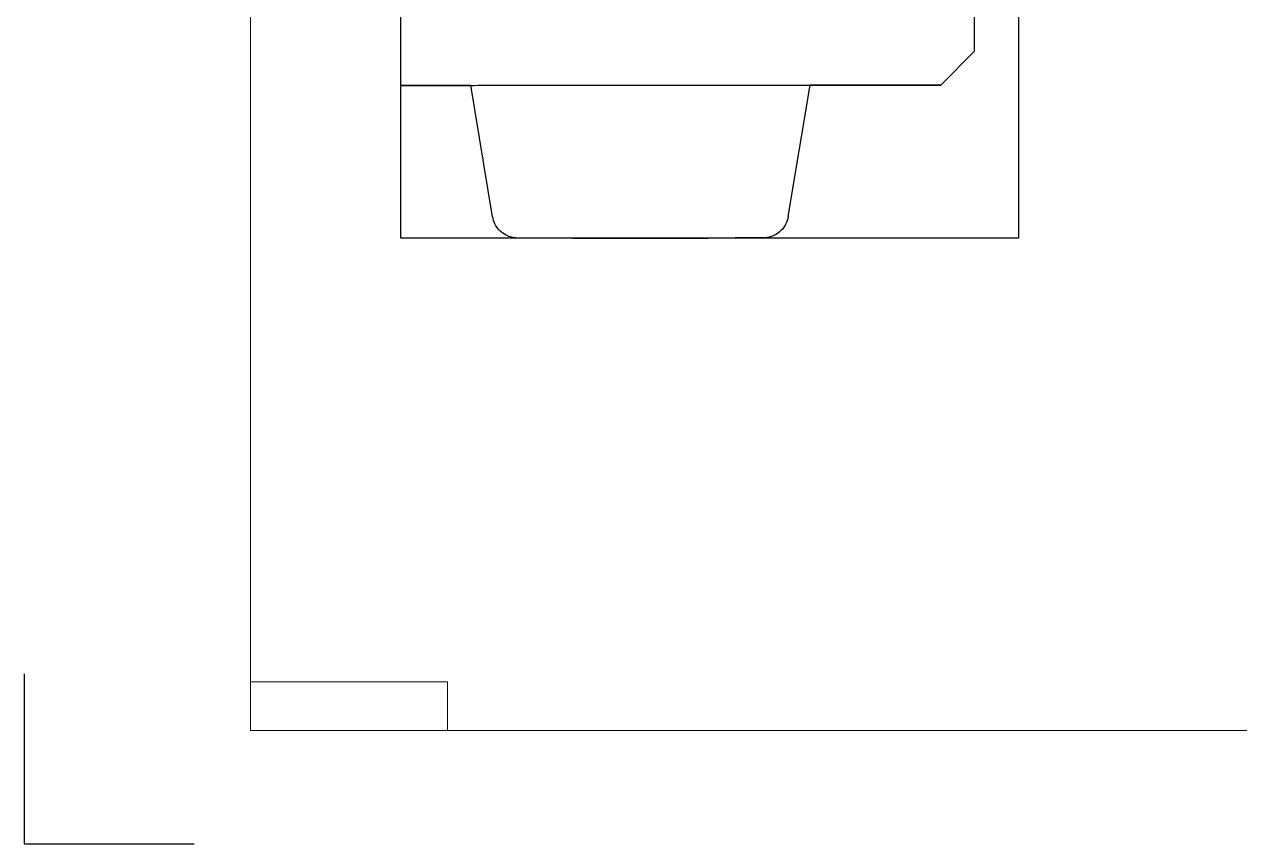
# Model space of a CAD drawing. Header units: millimetres. Extents: x 0 to 297, y 0 to 214.
# Drawn here: x 0 to 107.4, y 0 to 72.4 of the extents above; entities that cross this region are included whole.
import ezdxf

# ---------------------------------------------------------------- set-up
doc = ezdxf.new("R2010")
doc.units = ezdxf.units.MM
doc.header["$LTSCALE"] = 0.75
for name, color, linetype, lineweight in [('Annotations', 7, 'Continuous', 13), ('BORDER', 7, 'Continuous', 13), ('Crop Outlines', 7, 'ZIGZAG', 13), ('Crop Window', 7, 'Continuous', 25), ('Visible', 7, 'Continuous', 25)]:
    doc.layers.add(name, color=color, linetype=linetype, lineweight=lineweight)
doc.linetypes.add('ZIGZAG', pattern='A,0.00254,-5.08,[131,ltypeshp.shx,S=5.08,R=0,X=-5.08,Y=0],-10.16,[131,ltypeshp.shx,S=5.08,R=180,X=5.08,Y=0],-5.08', length=20.32254)
picture_1 = doc.add_image_def('image1.png', size_in_pixel=(1400, 346))

# ---------------------------------------------------------------- blocks, each defined once
blk = doc.blocks.new('ISO_A4(L)_SHEET')
at = {"layer": 'BORDER'}
for p in [(20, 200), (287, 10)]:
    blk.add_line(p, (20, 10), dxfattribs=at)
at = {"layer": 'Defpoints'}
for p, q in [((0, 15), (0, 0)), ((0, 0), (15, 0))]:
    blk.add_line(p, q, dxfattribs=at)
blk = doc.blocks.new('*C9')
at = {"layer": 'Crop Window', "transparency": 33554432}
blk.add_lwpolyline([(33.291857, 53.505783), (33.291857, 149.821106), (87.876709, 149.821106), (87.876709, 53.505783)], close=True, dxfattribs=at)
blk = doc.blocks.new('*O11')
at = {"layer": 'Crop Outlines', "ltscale": 0.3}
for p, q in [((33.291857, 138.24402), (33.291857, 149.794024)), ((33.291857, 74.493999), (33.291857, 138.240155)), ((33.291857, 66.987427), (33.291857, 74.493999))]:
    blk.add_line(p, q, dxfattribs=at)

msp = doc.modelspace()

# ---------------------------------------------------------------- linework, layer by layer
at = {"layer": 'Visible', "extrusion": (-0.000568273, 1, -0.000568273)}
for p, q in [((83.99, 70.02), (83.99, 80.13)), ((81, 67.02), (83.99, 70.02)), ((81, 67.01), (83.99, 70.02)), ((83.99, 70.02), (83.99, 70.02)), ((33.29, 66.99), (39.45, 67)), ((39.45, 66.99), (33.29, 66.99)), ((41.39, 55.39), (39.45, 67.01)), ((67.52, 55.4), (69.45, 67.02)), ((69.44, 67.01), (81, 67.02)), ((81, 67.01), (69.44, 67.01)), ((81, 67.02), (81, 67.01))]:
    msp.add_line(p, q, dxfattribs=at)
at = {"layer": 'Visible', "extrusion": (-2e-16, 0, -1)}
for centre, major_axis, start_param, end_param in [((54.45, 67.01), (15, 0.01), 3.141498, 4.712389), ((54.45, 67.01), (15, 0.01), 4.712389, 6.28328), ((54.45, 53.51), (6, 0), 1.570796326794867, 7.853981633974453)]:
    msp.add_ellipse(centre, major_axis=major_axis, ratio=0.000568, start_param=start_param, end_param=end_param, dxfattribs=at)
at = {"layer": 'Visible', "extrusion": (1.1e-15, -1.9286e-12, -1)}
msp.add_open_spline([(67.52, 55.4), (67.48, 55.16), (67.4, 54.93), (67.17, 54.5), (67.02, 54.31), (66.67, 53.98), (66.47, 53.84), (66.15, 53.69), (66.04, 53.64), (65.81, 53.58), (65.69, 53.55), (65.54, 53.53), (65.5, 53.53), (65.45, 53.53), (65.43, 53.52), (65.4, 53.52), (65.39, 53.52), (65.37, 53.52), (65.36, 53.52), (65.35, 53.52), (65.34, 53.52), (65.32, 53.52), (65.31, 53.52), (65.28, 53.52), (65.25, 53.52), (65.1, 53.52), (64.9, 53.52), (64.19, 53.52), (63.58, 53.52), (62.08, 53.51), (61.19, 53.51), (59.24, 53.51), (58.15, 53.51), (55.91, 53.51), (54.73, 53.51), (52.44, 53.51), (51.29, 53.51), (49.17, 53.51), (48.17, 53.51), (46.43, 53.51), (45.68, 53.51), (44.51, 53.51), (44.09, 53.51), (43.72, 53.51), (43.65, 53.51), (43.59, 53.51), (43.59, 53.51), (43.57, 53.51), (43.56, 53.51), (43.54, 53.51), (43.53, 53.51), (43.51, 53.51), (43.5, 53.51), (43.48, 53.51), (43.46, 53.51), (43.42, 53.52), (43.4, 53.52), (43.35, 53.52), (43.32, 53.53), (43.21, 53.54), (43.14, 53.56), (42.9, 53.62), (42.74, 53.68), (42.37, 53.86), (42.18, 54), (41.84, 54.34), (41.7, 54.54), (41.5, 54.95), (41.43, 55.17), (41.39, 55.39)], degree=3, knots=[0, 0, 0, 0, 0.048645, 0.048645, 0.09641, 0.09641, 0.144206, 0.144206, 0.167858, 0.167858, 0.191593, 0.191593, 0.199219, 0.199219, 0.203675, 0.203675, 0.207734, 0.207734, 0.211844, 0.211844, 0.219126, 0.219126, 0.237276, 0.237276, 0.291683, 0.291683, 0.455867, 0.455867, 0.694913, 0.694913, 0.925507, 0.925507, 1.155992, 1.155992, 1.386414, 1.386414, 1.616821, 1.616821, 1.847233, 1.847233, 2.077676, 2.077676, 2.308242, 2.308242, 2.423097, 2.423097, 2.435896, 2.435896, 2.44551, 2.44551, 2.4507, 2.4507, 2.453968, 2.453968, 2.457868, 2.457868, 2.461908, 2.461908, 2.468717, 2.468717, 2.483616, 2.483616, 2.517914, 2.517914, 2.565142, 2.565142, 2.612937, 2.612937, 2.657323, 2.657323, 2.657323, 2.657323], dxfattribs=at)

# ---------------------------------------------------------------- block references
at = {"layer": 'BORDER'}
msp.add_blockref('ISO_A4(L)_SHEET', (0, 0), dxfattribs=at)
at = {"layer": 'Crop Outlines'}
msp.add_blockref('*O11', (0, 0), dxfattribs=at)
at = {"layer": 'Crop Window', "transparency": 33554432}
msp.add_blockref('*C9', (0, 0), dxfattribs=at)

# ---------------------------------------------------------------- pictures from other files: only their frames are drawn
at = {"layer": 'Annotations', "linetype": 'Continuous', "lineweight": 0}
image = msp.add_image(picture_1, insert=(20, 10), size_in_units=(17.4, 4.3), dxfattribs=at)
image.dxf.flags = 15

doc.saveas('drawing.dxf')
